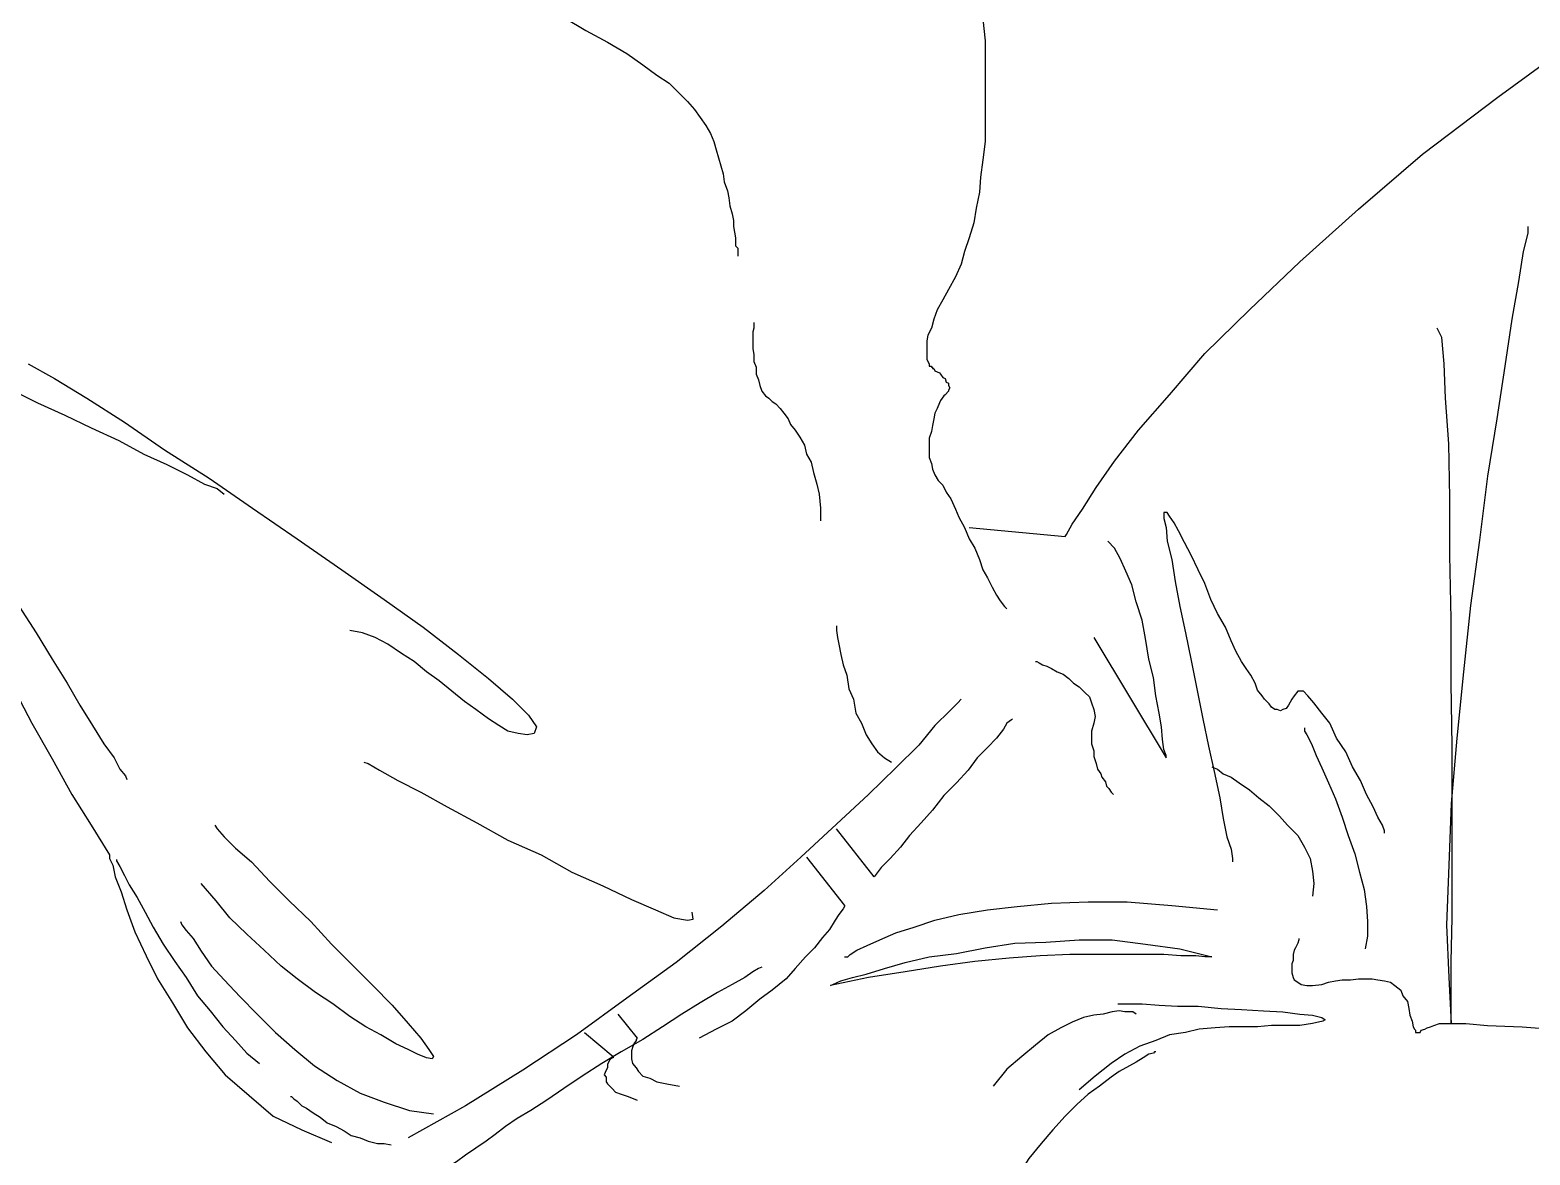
# Model space of a CAD drawing. Header units: millimetres. Extents: x -1627.97 to -1626.54, y 1778.14 to 1779.51.
# Drawn here: x -1627.4666 to -1627.0065, y 1778.7788 to 1779.1237 of the extents above; entities that cross this region are included whole.
import ezdxf

# ---------------------------------------------------------------- set-up
doc = ezdxf.new("R2010")
doc.units = ezdxf.units.MM
doc.header["$LTSCALE"] = 10
doc.layers.add('Humanos', color=2, linetype='Continuous')

msp = doc.modelspace()

# ---------------------------------------------------------------- linework, layer by layer
at = {"layer": 'Humanos'}
for points in [[(-1627.38673, 1779.1797), (-1627.38496, 1779.17865), (-1627.38216, 1779.1769), (-1627.379, 1779.17444), (-1627.37444, 1779.17163), (-1627.37022, 1779.16847), (-1627.36461, 1779.16461), (-1627.35899, 1779.1611), (-1627.35232, 1779.15724), (-1627.346, 1779.15302), (-1627.33898, 1779.14846), (-1627.33161, 1779.14425), (-1627.32459, 1779.14003), (-1627.31721, 1779.13547), (-1627.30985, 1779.13126), (-1627.30247, 1779.12739), (-1627.29615, 1779.12354)], [(-1627.14905, 1778.96837), (-1627.1487, 1778.96906), (-1627.14694, 1778.97222), (-1627.14379, 1778.97678), (-1627.13957, 1778.98345), (-1627.13395, 1778.99154), (-1627.12658, 1779.00101), (-1627.11711, 1779.01189), (-1627.10622, 1779.02453), (-1627.09253, 1779.03788), (-1627.07708, 1779.05262), (-1627.05917, 1779.06877), (-1627.03951, 1779.08563), (-1627.01636, 1779.10317), (-1626.99073, 1779.12178), (-1626.96229, 1779.14038), (-1626.93104, 1779.15969)], [(-1627.29615, 1779.12354), (-1627.28948, 1779.12003), (-1627.28351, 1779.11652), (-1627.27859, 1779.11301), (-1627.27438, 1779.10985), (-1627.27052, 1779.10739), (-1627.26736, 1779.10422), (-1627.2649, 1779.10176), (-1627.2628, 1779.09932), (-1627.26105, 1779.09686), (-1627.25929, 1779.0944), (-1627.25788, 1779.09194), (-1627.25683, 1779.08948), (-1627.25613, 1779.08702), (-1627.25542, 1779.08456), (-1627.25472, 1779.0821), (-1627.25403, 1779.07966)], [(-1627.17432, 1779.12705), (-1627.17363, 1779.12037), (-1627.17363, 1779.11335), (-1627.17363, 1779.10739), (-1627.17363, 1779.10142), (-1627.17363, 1779.0951), (-1627.17363, 1779.08948), (-1627.17432, 1779.08386), (-1627.17502, 1779.07859), (-1627.17538, 1779.07403), (-1627.17643, 1779.06911), (-1627.17714, 1779.06456), (-1627.17853, 1779.06), (-1627.17994, 1779.05578), (-1627.18099, 1779.05191), (-1627.18275, 1779.04806), (-1627.18486, 1779.04419)], [(-1627.25403, 1779.07966), (-1627.25367, 1779.0772), (-1627.25262, 1779.07438), (-1627.25226, 1779.07228), (-1627.25191, 1779.06982), (-1627.25121, 1779.06736), (-1627.25086, 1779.06526), (-1627.25086, 1779.0635), (-1627.2505, 1779.06175), (-1627.25016, 1779.06), (-1627.25016, 1779.05893), (-1627.25016, 1779.05754), (-1627.24945, 1779.05683), (-1627.24945, 1779.05578), (-1627.24945, 1779.05508), (-1627.24945, 1779.05508), (-1627.24945, 1779.05437)], [(-1627.00722, 1779.0635), (-1627.00722, 1779.06139), (-1627.00863, 1779.05578), (-1627.01004, 1779.04665), (-1627.01214, 1779.03506), (-1627.01426, 1779.02067), (-1627.0167, 1779.00452), (-1627.01952, 1778.98696), (-1627.02198, 1778.9673), (-1627.02479, 1778.9473), (-1627.02689, 1778.92693), (-1627.02899, 1778.90656), (-1627.03074, 1778.88656), (-1627.03144, 1778.8676), (-1627.03214, 1778.84935), (-1627.03144, 1778.8332), (-1627.03074, 1778.81915)], [(-1627.18486, 1779.04419), (-1627.18662, 1779.04103), (-1627.18837, 1779.03788), (-1627.18942, 1779.03506), (-1627.19013, 1779.03225), (-1627.19118, 1779.03015), (-1627.19154, 1779.0284), (-1627.19154, 1779.02664), (-1627.19154, 1779.02489), (-1627.19154, 1779.02382), (-1627.19154, 1779.02277), (-1627.19118, 1779.02207), (-1627.19083, 1779.02138), (-1627.19083, 1779.02067), (-1627.19013, 1779.02067), (-1627.19013, 1779.02031), (-1627.19013, 1779.02031)], [(-1627.24454, 1779.03401), (-1627.24454, 1779.03366), (-1627.24454, 1779.0333), (-1627.24454, 1779.03225), (-1627.24489, 1779.0312), (-1627.24489, 1779.02945), (-1627.24489, 1779.02804), (-1627.24489, 1779.02594), (-1627.24454, 1779.02418), (-1627.24454, 1779.02207), (-1627.24384, 1779.02031), (-1627.24384, 1779.01821), (-1627.24314, 1779.01646), (-1627.24278, 1779.01471), (-1627.24209, 1779.01295), (-1627.24103, 1779.01154), (-1627.23998, 1779.01084)], [(-1627.03074, 1778.81915), (-1627.03074, 1778.82161), (-1627.03074, 1778.82828), (-1627.03074, 1778.8381), (-1627.03038, 1778.85145), (-1627.03038, 1778.86726), (-1627.03038, 1778.8848), (-1627.03038, 1778.90412), (-1627.03074, 1778.92342), (-1627.03074, 1778.94308), (-1627.03109, 1778.96274), (-1627.03109, 1778.9803), (-1627.03144, 1778.9968), (-1627.03249, 1779.01084), (-1627.03284, 1779.02138), (-1627.03354, 1779.02945), (-1627.03495, 1779.03225)], [(-1627.49942, 1779.02594), (-1627.49837, 1779.02558), (-1627.49557, 1779.02418), (-1627.4917, 1779.02243), (-1627.48609, 1779.01997), (-1627.47941, 1779.01681), (-1627.47204, 1779.0133), (-1627.46431, 1779.00944), (-1627.45588, 1779.00557), (-1627.44782, 1779.00172), (-1627.43939, 1778.99785), (-1627.43166, 1778.99364), (-1627.42465, 1778.99047), (-1627.41832, 1778.98732), (-1627.41305, 1778.9845), (-1627.4092, 1778.98311), (-1627.40708, 1778.98135)], [(-1627.46712, 1779.02138), (-1627.45905, 1779.01681), (-1627.44921, 1779.01084), (-1627.43763, 1779.00347), (-1627.42535, 1778.99504), (-1627.41166, 1778.98627), (-1627.39831, 1778.97714), (-1627.38462, 1778.96766), (-1627.37093, 1778.95818), (-1627.35794, 1778.94905), (-1627.346, 1778.94062), (-1627.33512, 1778.93219), (-1627.326, 1778.92483), (-1627.31862, 1778.9185), (-1627.3137, 1778.9136), (-1627.31124, 1778.91009), (-1627.31195, 1778.90797)], [(-1627.19013, 1779.02031), (-1627.18978, 1779.02031), (-1627.18978, 1779.01997), (-1627.18942, 1779.01997), (-1627.18908, 1779.01926), (-1627.18837, 1779.01892), (-1627.18767, 1779.01856), (-1627.18732, 1779.01821), (-1627.18662, 1779.01716), (-1627.18591, 1779.01681), (-1627.18557, 1779.01576), (-1627.18486, 1779.01541), (-1627.18486, 1779.01471), (-1627.1845, 1779.014), (-1627.18486, 1779.0133), (-1627.18486, 1779.01295), (-1627.18591, 1779.01189)], [(-1627.51557, 1779.01505), (-1627.51452, 1779.01295), (-1627.51277, 1779.00944), (-1627.51065, 1779.00382), (-1627.50714, 1778.99644), (-1627.50363, 1778.98803), (-1627.49942, 1778.97853), (-1627.4945, 1778.96871), (-1627.48924, 1778.95748), (-1627.48363, 1778.94625), (-1627.478, 1778.93431), (-1627.47204, 1778.92272), (-1627.46607, 1778.91114), (-1627.45975, 1778.90025), (-1627.45378, 1778.88936), (-1627.44782, 1778.87989), (-1627.44219, 1778.87077)], [(-1627.23998, 1779.01084), (-1627.23893, 1779.00979), (-1627.23788, 1779.00908), (-1627.23647, 1779.00769), (-1627.23542, 1779.00628), (-1627.23401, 1779.00452), (-1627.2333, 1779.00277), (-1627.23191, 1779.00101), (-1627.2305, 1778.9989), (-1627.22909, 1778.99644), (-1627.2284, 1778.99364), (-1627.22699, 1778.99118), (-1627.22628, 1778.98803), (-1627.22523, 1778.9845), (-1627.22453, 1778.98135), (-1627.22418, 1778.97714), (-1627.22418, 1778.97327)], [(-1627.18591, 1779.01189), (-1627.18626, 1779.01154), (-1627.18732, 1779.01013), (-1627.18767, 1779.00944), (-1627.18837, 1779.00769), (-1627.18908, 1779.00628), (-1627.18942, 1779.00452), (-1627.18978, 1779.00241), (-1627.19013, 1779.00065), (-1627.19083, 1778.99855), (-1627.19083, 1778.99644), (-1627.19083, 1778.99469), (-1627.19083, 1778.99259), (-1627.19013, 1778.99083), (-1627.18978, 1778.98908), (-1627.18908, 1778.98732), (-1627.18801, 1778.98557)], [(-1627.49732, 1778.99293), (-1627.49345, 1778.98627), (-1627.48889, 1778.97889), (-1627.48468, 1778.97117), (-1627.47976, 1778.96345), (-1627.4745, 1778.95536), (-1627.46994, 1778.94695), (-1627.46467, 1778.93887), (-1627.45975, 1778.9308), (-1627.45518, 1778.92342), (-1627.45133, 1778.91675), (-1627.44746, 1778.91043), (-1627.44395, 1778.90481), (-1627.4408, 1778.9006), (-1627.43904, 1778.89709), (-1627.43729, 1778.89499), (-1627.43693, 1778.89394)], [(-1627.18801, 1778.98557), (-1627.18662, 1778.98416), (-1627.18557, 1778.98206), (-1627.18416, 1778.97994), (-1627.18275, 1778.97678), (-1627.1817, 1778.97433), (-1627.17994, 1778.97117), (-1627.17853, 1778.96766), (-1627.17678, 1778.96484), (-1627.17538, 1778.96133), (-1627.17432, 1778.95818), (-1627.17292, 1778.95572), (-1627.17152, 1778.95292), (-1627.17012, 1778.95046), (-1627.16906, 1778.9487), (-1627.16766, 1778.94695), (-1627.16696, 1778.94625)], [(-1627.09499, 1778.93009), (-1627.09674, 1778.93326), (-1627.09814, 1778.93641), (-1627.0999, 1778.94062), (-1627.10235, 1778.94484), (-1627.10446, 1778.94905), (-1627.10622, 1778.95397), (-1627.10832, 1778.95818), (-1627.11043, 1778.96274), (-1627.11253, 1778.96661), (-1627.11429, 1778.97012), (-1627.1157, 1778.97258), (-1627.11711, 1778.97468), (-1627.1178, 1778.97573), (-1627.11886, 1778.97573), (-1627.11886, 1778.97397), (-1627.11816, 1778.97117)], [(-1627.17853, 1778.97117), (-1627.14905, 1778.96837)], [(-1627.11816, 1778.97117), (-1627.1178, 1778.96696), (-1627.1164, 1778.96133), (-1627.11535, 1778.95467), (-1627.11394, 1778.94695), (-1627.11219, 1778.93887), (-1627.11043, 1778.93044), (-1627.10868, 1778.92167), (-1627.10692, 1778.91253), (-1627.10517, 1778.90412), (-1627.10341, 1778.8964), (-1627.10166, 1778.88831), (-1627.1006, 1778.882), (-1627.09955, 1778.87638), (-1627.09814, 1778.87252), (-1627.09779, 1778.8697), (-1627.09779, 1778.86865)], [(-1627.11816, 1778.9006), (-1627.11816, 1778.9013), (-1627.11886, 1778.90306), (-1627.11921, 1778.90622), (-1627.11957, 1778.91009), (-1627.12026, 1778.91429), (-1627.12132, 1778.91957), (-1627.12201, 1778.92518), (-1627.12342, 1778.9308), (-1627.12447, 1778.93711), (-1627.12552, 1778.94274), (-1627.12729, 1778.94835), (-1627.12868, 1778.95361), (-1627.13044, 1778.95782), (-1627.13219, 1778.96169), (-1627.13395, 1778.96484), (-1627.13606, 1778.96696)], [(-1627.31195, 1778.90797), (-1627.31406, 1778.90763), (-1627.31686, 1778.90797), (-1627.32003, 1778.90868), (-1627.32283, 1778.91043), (-1627.326, 1778.91253), (-1627.32985, 1778.91535), (-1627.33336, 1778.91781), (-1627.33723, 1778.92096), (-1627.34108, 1778.92413), (-1627.34495, 1778.92693), (-1627.34881, 1778.93009), (-1627.35268, 1778.93255), (-1627.35689, 1778.93536), (-1627.36074, 1778.93747), (-1627.36461, 1778.93887), (-1627.36847, 1778.93957)], [(-1627.21926, 1778.94098), (-1627.21926, 1778.94062), (-1627.21926, 1778.93957), (-1627.21892, 1778.93747), (-1627.21856, 1778.93536), (-1627.21786, 1778.93219), (-1627.21715, 1778.92904), (-1627.2161, 1778.92588), (-1627.2154, 1778.92167), (-1627.214, 1778.9185), (-1627.2133, 1778.91429), (-1627.21154, 1778.91114), (-1627.21013, 1778.90763), (-1627.20838, 1778.90481), (-1627.20662, 1778.90236), (-1627.20452, 1778.9006), (-1627.20241, 1778.8992)], [(-1627.14028, 1778.93747), (-1627.11816, 1778.9006)], [(-1627.15818, 1778.93009), (-1627.15782, 1778.93009), (-1627.15712, 1778.92973), (-1627.15607, 1778.92904), (-1627.15467, 1778.92868), (-1627.15326, 1778.92798), (-1627.15151, 1778.92693), (-1627.14975, 1778.92623), (-1627.148, 1778.92483), (-1627.14659, 1778.92342), (-1627.14484, 1778.92237), (-1627.14308, 1778.92062), (-1627.14167, 1778.91921), (-1627.14098, 1778.91745), (-1627.14028, 1778.91535), (-1627.13992, 1778.91324), (-1627.14028, 1778.91114)], [(-1627.07883, 1778.91957), (-1627.07954, 1778.9185), (-1627.08059, 1778.91675), (-1627.08129, 1778.9157), (-1627.08234, 1778.91535), (-1627.08305, 1778.91499), (-1627.0841, 1778.91535), (-1627.0848, 1778.91535), (-1627.08585, 1778.91606), (-1627.08656, 1778.91711), (-1627.08797, 1778.9185), (-1627.08866, 1778.91957), (-1627.09007, 1778.92132), (-1627.09077, 1778.92342), (-1627.09218, 1778.92588), (-1627.09358, 1778.92798), (-1627.09499, 1778.93009)], [(-1627.18099, 1778.9185), (-1627.18204, 1778.91745), (-1627.1845, 1778.91499), (-1627.18908, 1778.91043), (-1627.19398, 1778.90446), (-1627.20101, 1778.89745), (-1627.20943, 1778.88936), (-1627.21926, 1778.88024), (-1627.23015, 1778.87006), (-1627.24138, 1778.85988), (-1627.25437, 1778.84899), (-1627.26841, 1778.83776), (-1627.28351, 1778.82687), (-1627.29896, 1778.81564), (-1627.31545, 1778.80477), (-1627.33302, 1778.79388), (-1627.35056, 1778.78404)], [(-1627.05111, 1778.87743), (-1627.05111, 1778.87813), (-1627.0518, 1778.87989), (-1627.05321, 1778.88234), (-1627.05461, 1778.88551), (-1627.05671, 1778.88936), (-1627.05847, 1778.89358), (-1627.06093, 1778.89779), (-1627.06303, 1778.90236), (-1627.06585, 1778.90656), (-1627.06795, 1778.91114), (-1627.07041, 1778.91429), (-1627.07287, 1778.91745), (-1627.07462, 1778.91957), (-1627.07603, 1778.92096), (-1627.07778, 1778.92096), (-1627.07883, 1778.91957)], [(-1627.1652, 1778.91253), (-1627.16555, 1778.91219), (-1627.16696, 1778.91114), (-1627.16801, 1778.90938), (-1627.17012, 1778.90656), (-1627.17292, 1778.90376), (-1627.17609, 1778.9006), (-1627.17889, 1778.89674), (-1627.1824, 1778.89287), (-1627.18626, 1778.88902), (-1627.18978, 1778.88446), (-1627.19329, 1778.88059), (-1627.1968, 1778.87673), (-1627.1996, 1778.87321), (-1627.20277, 1778.8697), (-1627.20557, 1778.8669), (-1627.20767, 1778.86409)], [(-1627.14028, 1778.91114), (-1627.14098, 1778.90868), (-1627.14098, 1778.90656), (-1627.14098, 1778.90481), (-1627.14028, 1778.90271), (-1627.14028, 1778.90096), (-1627.13957, 1778.89884), (-1627.13921, 1778.89709), (-1627.13816, 1778.89569), (-1627.13782, 1778.89463), (-1627.13677, 1778.89323), (-1627.13641, 1778.89182), (-1627.1357, 1778.89112), (-1627.13501, 1778.89007), (-1627.13465, 1778.88972), (-1627.13431, 1778.88936), (-1627.13431, 1778.88936)], [(-1627.07567, 1778.90973), (-1627.07567, 1778.90868), (-1627.07497, 1778.90763), (-1627.07357, 1778.90481), (-1627.07216, 1778.9013), (-1627.07041, 1778.89745), (-1627.06831, 1778.89287), (-1627.06619, 1778.88797), (-1627.06409, 1778.88234), (-1627.06234, 1778.87673), (-1627.06022, 1778.87111), (-1627.05883, 1778.86549), (-1627.05742, 1778.86022), (-1627.05671, 1778.85496), (-1627.05637, 1778.8504), (-1627.05637, 1778.84584), (-1627.05707, 1778.84197)], [(-1627.36425, 1778.8992), (-1627.36286, 1778.89884), (-1627.35935, 1778.89674), (-1627.35373, 1778.89358), (-1627.34671, 1778.89007), (-1627.33862, 1778.88551), (-1627.32951, 1778.88059), (-1627.32003, 1778.87533), (-1627.30985, 1778.87077), (-1627.30037, 1778.86549), (-1627.29089, 1778.86129), (-1627.2821, 1778.85707), (-1627.27474, 1778.85391), (-1627.26911, 1778.85145), (-1627.2649, 1778.85075), (-1627.26315, 1778.85111), (-1627.2635, 1778.85321)], [(-1627.10411, 1778.89779), (-1627.10341, 1778.89745), (-1627.10235, 1778.89709), (-1627.1006, 1778.89569), (-1627.09814, 1778.89463), (-1627.09569, 1778.89287), (-1627.09253, 1778.89077), (-1627.08972, 1778.88831), (-1627.08656, 1778.88585), (-1627.08339, 1778.8827), (-1627.08094, 1778.87989), (-1627.07778, 1778.87673), (-1627.07567, 1778.87321), (-1627.07392, 1778.8697), (-1627.07321, 1778.86585), (-1627.07287, 1778.86198), (-1627.07321, 1778.85812)], [(-1627.4099, 1778.87989), (-1627.4092, 1778.87883), (-1627.40708, 1778.87638), (-1627.40358, 1778.87287), (-1627.39866, 1778.86865), (-1627.39305, 1778.86268), (-1627.38708, 1778.85671), (-1627.38041, 1778.8504), (-1627.37409, 1778.84338), (-1627.36742, 1778.83671), (-1627.36145, 1778.83074), (-1627.35548, 1778.82477), (-1627.35056, 1778.81915), (-1627.34671, 1778.81459), (-1627.34425, 1778.81108), (-1627.34284, 1778.80897), (-1627.3432, 1778.80827)], [(-1627.20767, 1778.86409), (-1627.21926, 1778.87883)], [(-1627.44219, 1778.87077), (-1627.44219, 1778.8697), (-1627.44114, 1778.8676), (-1627.44044, 1778.86409), (-1627.43868, 1778.85952), (-1627.43693, 1778.85391), (-1627.43447, 1778.84724), (-1627.43096, 1778.83987), (-1627.42745, 1778.83284), (-1627.42289, 1778.82548), (-1627.41832, 1778.81775), (-1627.41271, 1778.81037), (-1627.40674, 1778.80336), (-1627.39936, 1778.79704), (-1627.392, 1778.79071), (-1627.38321, 1778.7865), (-1627.37409, 1778.78265)], [(-1627.44009, 1778.86936), (-1627.44009, 1778.86901), (-1627.43904, 1778.86726), (-1627.43763, 1778.86444), (-1627.43622, 1778.86163), (-1627.43376, 1778.85776), (-1627.43132, 1778.85321), (-1627.42886, 1778.84865), (-1627.4257, 1778.84338), (-1627.42219, 1778.8381), (-1627.41868, 1778.8332), (-1627.41517, 1778.82758), (-1627.4113, 1778.82302), (-1627.40744, 1778.8181), (-1627.40358, 1778.81388), (-1627.40007, 1778.81003), (-1627.39621, 1778.80687)], [(-1627.2284, 1778.87006), (-1627.21681, 1778.85532)], [(-1627.3432, 1778.80827), (-1627.34495, 1778.80862), (-1627.34776, 1778.80967), (-1627.35056, 1778.81108), (-1627.35443, 1778.81283), (-1627.35899, 1778.81564), (-1627.36355, 1778.8181), (-1627.36847, 1778.82126), (-1627.37373, 1778.82512), (-1627.379, 1778.82863), (-1627.38462, 1778.83284), (-1627.38954, 1778.83671), (-1627.3948, 1778.84163), (-1627.40007, 1778.84653), (-1627.40533, 1778.85145), (-1627.40954, 1778.85671), (-1627.4141, 1778.86198)], [(-1627.21681, 1778.85532), (-1627.21681, 1778.85496), (-1627.21715, 1778.85426), (-1627.21856, 1778.8525), (-1627.21961, 1778.85075), (-1627.22136, 1778.84794), (-1627.22348, 1778.84548), (-1627.22594, 1778.84232), (-1627.22874, 1778.83951), (-1627.23191, 1778.836), (-1627.23471, 1778.83284), (-1627.23893, 1778.82933), (-1627.24278, 1778.82653), (-1627.24699, 1778.82302), (-1627.25121, 1778.81985), (-1627.25613, 1778.81739), (-1627.26139, 1778.81459)], [(-1627.21681, 1778.83951), (-1627.21576, 1778.83951), (-1627.21505, 1778.84022), (-1627.21295, 1778.84163), (-1627.20979, 1778.84302), (-1627.20592, 1778.84478), (-1627.20101, 1778.84689), (-1627.19539, 1778.84865), (-1627.18908, 1778.85075), (-1627.1817, 1778.8525), (-1627.17292, 1778.85391), (-1627.16379, 1778.85496), (-1627.15326, 1778.85601), (-1627.14203, 1778.85637), (-1627.13009, 1778.85637), (-1627.1164, 1778.85532), (-1627.10235, 1778.85391)], [(-1627.42043, 1778.8504), (-1627.42007, 1778.84935), (-1627.41868, 1778.8476), (-1627.41656, 1778.84514), (-1627.4141, 1778.84127), (-1627.41095, 1778.83671), (-1627.40708, 1778.83249), (-1627.40218, 1778.82723), (-1627.3969, 1778.82197), (-1627.39129, 1778.81634), (-1627.38532, 1778.81108), (-1627.37936, 1778.80616), (-1627.37234, 1778.8016), (-1627.36532, 1778.79773), (-1627.35794, 1778.79493), (-1627.35022, 1778.79247), (-1627.34284, 1778.79142)], [(-1627.22102, 1778.83074), (-1627.22031, 1778.83109), (-1627.21786, 1778.83215), (-1627.21435, 1778.8332), (-1627.21013, 1778.83425), (-1627.20452, 1778.836), (-1627.19819, 1778.83776), (-1627.19083, 1778.83951), (-1627.1824, 1778.84056), (-1627.17363, 1778.84232), (-1627.1645, 1778.84373), (-1627.15502, 1778.84407), (-1627.14484, 1778.84478), (-1627.13465, 1778.84478), (-1627.12447, 1778.84338), (-1627.11394, 1778.84197), (-1627.10411, 1778.83951), (-1627.10446, 1778.83951), (-1627.10622, 1778.83951), (-1627.10902, 1778.83987), (-1627.1136, 1778.83987), (-1627.11886, 1778.84022), (-1627.12447, 1778.84022), (-1627.13185, 1778.84022), (-1627.13957, 1778.84022), (-1627.14764, 1778.84022), (-1627.15677, 1778.83987), (-1627.16625, 1778.83917), (-1627.17678, 1778.8381), (-1627.18732, 1778.83671), (-1627.19819, 1778.83495), (-1627.20943, 1778.8332), (-1627.22102, 1778.83074)], [(-1627.07743, 1778.84514), (-1627.07743, 1778.84514), (-1627.07743, 1778.84478), (-1627.07778, 1778.84373), (-1627.07849, 1778.84232), (-1627.07883, 1778.84163), (-1627.07918, 1778.84022), (-1627.07918, 1778.83846), (-1627.07954, 1778.83741), (-1627.07954, 1778.836), (-1627.07954, 1778.83459), (-1627.07918, 1778.8332), (-1627.07883, 1778.83249), (-1627.07778, 1778.83179), (-1627.07672, 1778.83109), (-1627.07497, 1778.83074), (-1627.07321, 1778.83074)], [(-1627.24209, 1778.83635), (-1627.24314, 1778.836), (-1627.24489, 1778.83495), (-1627.24735, 1778.8332), (-1627.25121, 1778.83109), (-1627.25578, 1778.82863), (-1627.26105, 1778.82548), (-1627.26666, 1778.82197), (-1627.27262, 1778.8181), (-1627.27859, 1778.81424), (-1627.28527, 1778.81037), (-1627.29123, 1778.80687), (-1627.2972, 1778.803), (-1627.30283, 1778.79914), (-1627.30809, 1778.79563), (-1627.313, 1778.79247), (-1627.31721, 1778.79001)], [(-1627.07321, 1778.83074), (-1627.07041, 1778.83109), (-1627.06831, 1778.83179), (-1627.06619, 1778.83215), (-1627.06409, 1778.83249), (-1627.06163, 1778.83249), (-1627.05917, 1778.83284), (-1627.05707, 1778.83284), (-1627.05496, 1778.83284), (-1627.05321, 1778.83249), (-1627.05111, 1778.83215), (-1627.04935, 1778.83179), (-1627.04794, 1778.83074), (-1627.04619, 1778.82933), (-1627.04548, 1778.82758), (-1627.04407, 1778.82582), (-1627.04373, 1778.82372)], [(-1627.1329, 1778.82512), (-1627.13219, 1778.82512), (-1627.12939, 1778.82512), (-1627.12552, 1778.82512), (-1627.12026, 1778.82477), (-1627.11465, 1778.82441), (-1627.10832, 1778.82441), (-1627.1013, 1778.82372), (-1627.09499, 1778.82336), (-1627.08831, 1778.82302), (-1627.08234, 1778.82266), (-1627.07708, 1778.82197), (-1627.07321, 1778.82161), (-1627.07041, 1778.8209), (-1627.06936, 1778.82021), (-1627.07006, 1778.81985), (-1627.07321, 1778.81915)], [(-1627.28632, 1778.82197), (-1627.28035, 1778.81459)], [(-1627.12729, 1778.82197), (-1627.12729, 1778.82197), (-1627.12834, 1778.82266), (-1627.12904, 1778.82266), (-1627.1308, 1778.82266), (-1627.13255, 1778.82302), (-1627.13465, 1778.82266), (-1627.13746, 1778.82197), (-1627.14028, 1778.82161), (-1627.14343, 1778.8209), (-1627.14694, 1778.81951), (-1627.15046, 1778.81775), (-1627.15431, 1778.81564), (-1627.15818, 1778.81249), (-1627.1624, 1778.80897), (-1627.16696, 1778.80511), (-1627.17117, 1778.79985)], [(-1627.04373, 1778.82372), (-1627.04338, 1778.82161), (-1627.04268, 1778.81985), (-1627.04232, 1778.8181), (-1627.04197, 1778.81739), (-1627.04161, 1778.81705), (-1627.04161, 1778.81634), (-1627.04092, 1778.81634), (-1627.04022, 1778.81634), (-1627.03986, 1778.81705), (-1627.03881, 1778.81739), (-1627.0381, 1778.81775), (-1627.03705, 1778.8181), (-1627.036, 1778.81846), (-1627.03425, 1778.81915), (-1627.03249, 1778.81915), (-1627.03074, 1778.81915)], [(-1627.2965, 1778.81634), (-1627.28773, 1778.80897)], [(-1627.07321, 1778.81915), (-1627.07708, 1778.81846), (-1627.08129, 1778.81846), (-1627.08585, 1778.81846), (-1627.09007, 1778.8181), (-1627.09428, 1778.8181), (-1627.09884, 1778.8181), (-1627.10306, 1778.81775), (-1627.10797, 1778.81739), (-1627.11219, 1778.81634), (-1627.11711, 1778.81564), (-1627.12132, 1778.81388), (-1627.12623, 1778.81213), (-1627.1308, 1778.80967), (-1627.13501, 1778.80687), (-1627.13992, 1778.803), (-1627.14484, 1778.7988)], [(-1627.03074, 1778.81915), (-1627.02618, 1778.81915), (-1627.01952, 1778.81846), (-1627.00898, 1778.8181), (-1626.99565, 1778.81705), (-1626.97984, 1778.81564), (-1626.96229, 1778.81354), (-1626.94227, 1778.81108), (-1626.92086, 1778.80827), (-1626.89805, 1778.80477), (-1626.87417, 1778.80055), (-1626.84959, 1778.79563), (-1626.82432, 1778.79037), (-1626.79904, 1778.7844), (-1626.77341, 1778.77702), (-1626.74884, 1778.7693), (-1626.72461, 1778.76053)], [(-1627.28035, 1778.81459), (-1627.28035, 1778.81459), (-1627.28071, 1778.81424), (-1627.28071, 1778.81388), (-1627.28141, 1778.81283), (-1627.28176, 1778.81178), (-1627.2821, 1778.81073), (-1627.2821, 1778.80967), (-1627.2821, 1778.80827), (-1627.28176, 1778.80687), (-1627.28071, 1778.80546), (-1627.28, 1778.80441), (-1627.27859, 1778.803), (-1627.27649, 1778.80231), (-1627.27438, 1778.80124), (-1627.27123, 1778.80055), (-1627.26736, 1778.79985)], [(-1627.28773, 1778.80897), (-1627.28773, 1778.80862), (-1627.28807, 1778.80862), (-1627.28878, 1778.80792), (-1627.28913, 1778.80721), (-1627.28948, 1778.80652), (-1627.28948, 1778.80546), (-1627.28983, 1778.80477), (-1627.29053, 1778.80336), (-1627.28983, 1778.80265), (-1627.28983, 1778.80124), (-1627.28948, 1778.80055), (-1627.28807, 1778.79914), (-1627.28702, 1778.79809), (-1627.28527, 1778.79739), (-1627.28317, 1778.79668), (-1627.28035, 1778.79563)], [(-1627.12132, 1778.81037), (-1627.12167, 1778.81037), (-1627.12201, 1778.81003), (-1627.12342, 1778.80967), (-1627.12518, 1778.80862), (-1627.12729, 1778.80721), (-1627.12939, 1778.80616), (-1627.13255, 1778.80441), (-1627.13501, 1778.80265), (-1627.13852, 1778.79985), (-1627.14203, 1778.79739), (-1627.14554, 1778.79422), (-1627.14905, 1778.79071), (-1627.1529, 1778.7865), (-1627.15643, 1778.78229), (-1627.16028, 1778.77773), (-1627.16379, 1778.7721)], [(-1627.38673, 1778.79668), (-1627.38637, 1778.79668), (-1627.38567, 1778.79598), (-1627.38462, 1778.79527), (-1627.38321, 1778.79388), (-1627.38181, 1778.79317), (-1627.3797, 1778.79176), (-1627.3776, 1778.79037), (-1627.37549, 1778.78861), (-1627.37268, 1778.78755), (-1627.37022, 1778.78615), (-1627.36812, 1778.78475), (-1627.36532, 1778.78404), (-1627.36286, 1778.78299), (-1627.36004, 1778.78229), (-1627.35794, 1778.78229), (-1627.35583, 1778.78194)], [(-1627.31721, 1778.79001), (-1627.32072, 1778.78755), (-1627.32388, 1778.7851), (-1627.32669, 1778.78299), (-1627.32985, 1778.78089), (-1627.33302, 1778.77878), (-1627.33582, 1778.77668), (-1627.33862, 1778.77492), (-1627.34144, 1778.77351), (-1627.34425, 1778.77176), (-1627.34705, 1778.77035), (-1627.34986, 1778.7693), (-1627.35268, 1778.76825), (-1627.35619, 1778.76754), (-1627.35969, 1778.7672), (-1627.3632, 1778.76649), (-1627.36707, 1778.76649)]]:
    msp.add_lwpolyline(points, dxfattribs=at)

doc.saveas('drawing.dxf')
